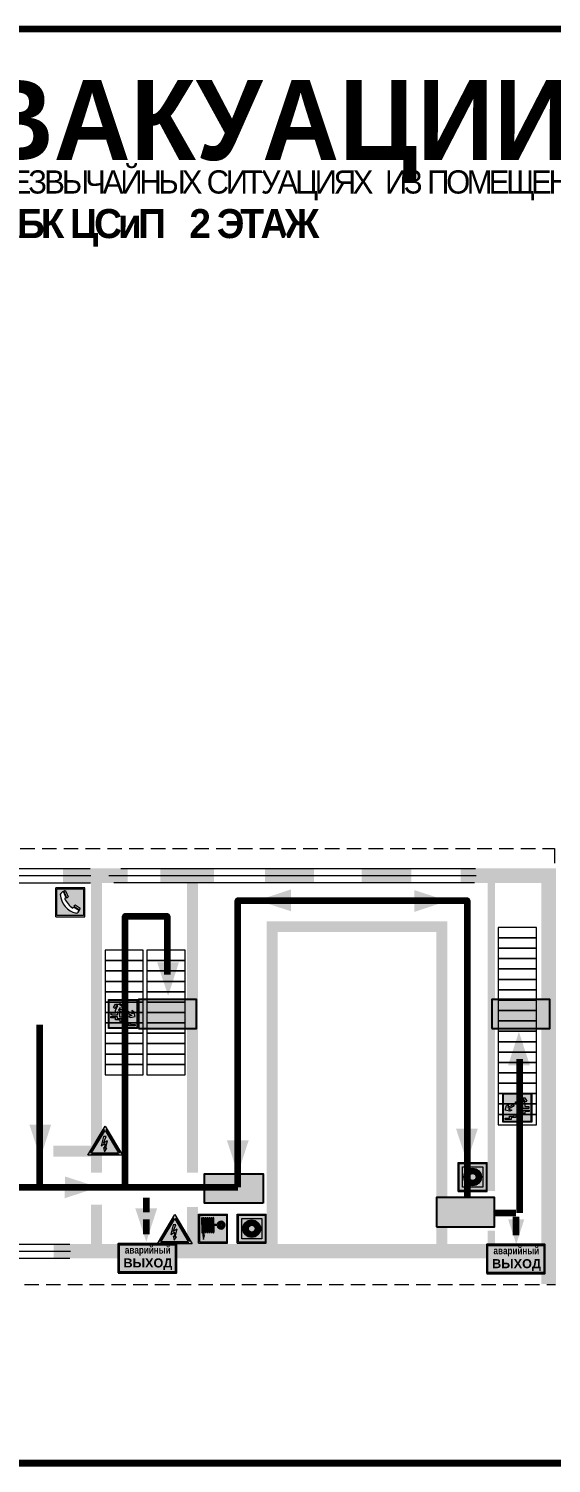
# Model space of a CAD drawing. Header units: millimetres. Extents: x 13114 to 67229, y 22859 to 38520.
# Drawn here: x 37991.9 to 38136, y 25479 to 25874 of the extents above; entities that cross this region are included whole.
import ezdxf

# ---------------------------------------------------------------- set-up
doc = ezdxf.new("R2010")
doc.units = ezdxf.units.MM
doc.linetypes.add('{ Wide Dash }', pattern=[12, 4, -2, 4, -2])
doc.layers.add('План_Штампы', color=7, linetype='Continuous')
doc.styles.add('обычный', font='arial.ttf')

# ---------------------------------------------------------------- blocks, each defined once
blk = doc.blocks.new('A$C41C009D9')
at = {"true_color": 0xffffff}
blk.add_hatch(color=7, dxfattribs=at).paths.add_polyline_path([(0, 8), (-16, 8), (-16, 0), (0, 0)])
h = blk.add_hatch(color=126)
h.dxf.hatch_style = 1
h.paths.add_polyline_path([(-15.8, 7.8), (-15.8, 0.2), (-0.2, 0.2), (-0.2, 7.8)])
at = {"color": 126}
for points in [[(-16, 0), (0, 0), (0, 8), (-16, 8)], [(-16, 0), (0, 0), (0, 8), (-16, 8)], [(-15.8, 7.8), (-0.2, 7.8), (-0.2, 0.2), (-15.8, 0.2)]]:
    blk.add_lwpolyline(points, close=True, dxfattribs=at)
at = {"color": 7, "true_color": 0xffffff, "insert": (-15.8, 7.3), "char_height": 2.5, "width": 15.5999, "attachment_point": 1, "style": 'обычный'}
blk.add_mtext('\\pi1.6133;{\\fArial|b1|i0|c204|p34;\\H0.8x;\\W0.8;аварийный\\H1.25x;\\W1;\\P\\pi1.2327;ВЫХОД}', dxfattribs=at)
blk = doc.blocks.new('A$C7B4425F7')
at = {"true_color": 0xffffff}
blk.add_hatch(color=7, dxfattribs=at).paths.add_polyline_path([(0, 0), (-16, 0), (-16, -8), (0, -8)])
h = blk.add_hatch(color=126)
h.paths.add_polyline_path([(-0.2, -0.2), (-15.8, -0.2), (-15.8, -7.8), (-0.2, -7.8)])
h.paths.add_polyline_path([(-11.76, -2.03), (-11.76, -3.66), (-11.17, -3.66, -0.568275), (-11.17, -6.18), (-12.58, -6.18), (-12.58, -2.03)], flags=16)
h.paths.add_polyline_path([(-13.33, -4.12, -0.495768), (-13.59, -6.18), (-15.03, -6.18), (-15.03, -2.03), (-13.59, -2.03, -0.487973)], flags=16)
h.paths.add_polyline_path([(-10.25, -2.03), (-9.48, -2.03), (-9.48, -6.18), (-10.25, -6.18)], flags=16)
h.paths.add_polyline_path([(-13.84, -3.69), (-14.24, -3.69), (-14.24, -3.03), (-13.9, -3.03, -0.692621)], flags=0)
h.paths.add_polyline_path([(-9.15, -2.03), (-8.4, -2.03), (-8.04, -3.07), (-7.68, -2.03), (-6.93, -2.03), (-7.64, -4.1), (-6.93, -6.18), (-7.68, -6.18), (-8.04, -5.14), (-8.4, -6.18), (-9.15, -6.18), (-8.44, -4.1)], flags=16)
h.paths.add_polyline_path([(-11.76, -4.46), (-11.42, -4.46, -0.692621), (-11.36, -5.12), (-11.76, -5.12)], flags=0)
h.paths.add_polyline_path([(-13.9, -5.2), (-14.24, -5.2), (-14.24, -4.55), (-13.84, -4.55, -0.708038)], flags=0)
edge = h.paths.add_edge_path(flags=16)
edge.add_ellipse((-5.51, -4.08), major_axis=(0, 2.05), ratio=0.586184, start_angle=0, end_angle=360)
edge = h.paths.add_edge_path(flags=0)
edge.add_ellipse((-5.51, -4.08), major_axis=(0, 1.14), ratio=0.454828, start_angle=0, end_angle=360)
h.paths.add_polyline_path([(-4.13, -4.96, 0.377264), (-3.48, -4.52, 0.0555), (-3.16, -2.03), (-1.66, -2.03), (-1.66, -4.96), (-0.96, -4.96), (-0.96, -7.01), (-1.75, -7.01), (-1.75, -6.18), (-3.3, -6.18), (-3.3, -7.02), (-4.13, -7.02)], flags=16)
h.paths.add_polyline_path([(-2.73, -2.91), (-2.28, -2.91), (-2.28, -4.96), (-3.05, -4.96, 0.079136)], flags=0)
at = {"color": 126}
blk.add_lwpolyline([(-16, -8), (0, -8), (0, 0), (-16, 0)], close=True, dxfattribs=at)
blk = doc.blocks.new('вниз')
at = {"lineweight": 0, "true_color": 0xffffff}
h = blk.add_hatch(color=7, dxfattribs=at)
h.dxf.hatch_style = 1
h.paths.add_polyline_path([(40994.51, -4472.22), (40986.51, -4472.22), (40986.51, -4480.22), (40994.51, -4480.22)])
h.paths.add_polyline_path([(40994.31, -4472.42), (40994.31, -4480.01), (40986.71, -4480.01), (40986.71, -4472.42)], flags=16)
h.paths.add_polyline_path([(40988.43, -4473.53), (40989.43, -4473.53), (40990.19, -4473.96), (40990.19, -4474.6), (40991, -4474.6), (40991, -4475.06), (40989.73, -4475.06), (40989.73, -4474.46), (40989.3, -4475.18), (40990.17, -4475.7), (40990.17, -4477.11), (40989.63, -4477.11), (40989.63, -4476.01), (40988.94, -4475.59), (40988.94, -4476.46), (40988.94, -4476.46), (40987.47, -4476.46), (40987.26, -4476.46), (40987.26, -4475.92), (40988.4, -4475.92), (40988.4, -4475.2), (40989.1, -4473.99), (40988.66, -4473.99), (40988.24, -4474.7), (40987.86, -4474.47), (40988.41, -4473.56)], flags=0)
h.paths.add_polyline_path([(40990.55, -4473.29, -1), (40989.69, -4473.29, -1)], flags=0)
h.paths.add_polyline_path([(40988.85, -4476.89), (40988.85, -4477.43), (40990.1, -4477.43), (40990.1, -4477.99), (40991.34, -4477.99), (40991.34, -4478.54), (40992.59, -4478.54), (40992.59, -4479.09), (40993.83, -4479.09), (40993.83, -4479.52), (40992.17, -4479.52), (40992.17, -4478.97), (40990.91, -4478.97), (40990.91, -4478.41), (40989.68, -4478.41), (40989.68, -4477.86), (40988.43, -4477.86), (40988.43, -4477.31), (40987.6, -4477.31), (40987.18, -4477.31), (40987.18, -4476.89)], flags=0)
h.paths.add_polyline_path([(40991.61, -4475.33), (40993.12, -4476.2), (40992.9, -4475.27), (40993.48, -4475.6), (40993.83, -4476.88), (40992.56, -4477.22), (40991.97, -4476.88), (40992.9, -4476.61), (40991.38, -4475.74), (40991.58, -4475.39)], flags=0)
h.paths.add_polyline_path([(40990.19, -4473.96), (40989.43, -4473.53), (40988.43, -4473.53), (40988.41, -4473.56), (40987.86, -4474.47), (40988.24, -4474.7), (40988.66, -4473.99), (40989.1, -4473.99), (40988.4, -4475.2), (40988.4, -4475.92), (40987.26, -4475.92), (40987.26, -4476.46), (40987.47, -4476.46), (40988.94, -4476.46), (40988.94, -4476.27), (40988.94, -4475.59), (40989.63, -4476.01), (40989.63, -4477.11), (40990.17, -4477.11), (40990.17, -4475.7), (40989.3, -4475.18), (40989.73, -4474.46), (40989.73, -4475.06), (40991, -4475.06), (40991, -4474.6), (40990.19, -4474.6)], flags=0)
h.paths.add_polyline_path([(40990.55, -4473.29, 1), (40989.69, -4473.29, 1)], flags=0)
h.paths.add_polyline_path([(40991.61, -4475.33), (40991.58, -4475.39), (40991.38, -4475.74), (40992.9, -4476.61), (40991.97, -4476.88), (40992.56, -4477.22), (40993.83, -4476.88), (40993.48, -4475.6), (40992.9, -4475.27), (40993.12, -4476.2)], flags=0)
h.paths.add_polyline_path([(40990.1, -4477.43), (40988.85, -4477.43), (40988.85, -4476.89), (40987.18, -4476.89), (40987.18, -4477.31), (40987.6, -4477.31), (40988.43, -4477.31), (40988.43, -4477.86), (40989.68, -4477.86), (40989.68, -4478.41), (40990.91, -4478.41), (40990.91, -4478.97), (40992.17, -4478.97), (40992.17, -4479.52), (40993.83, -4479.52), (40993.83, -4479.09), (40992.59, -4479.09), (40992.59, -4478.54), (40991.34, -4478.54), (40991.34, -4477.99), (40990.1, -4477.99)], flags=0)
at = {"lineweight": 0}
h = blk.add_hatch(color=126, dxfattribs=at)
h.dxf.hatch_style = 1
h.paths.add_polyline_path([(40994.31, -4472.42), (40986.71, -4472.42), (40986.71, -4480.01), (40994.31, -4480.01)])
h.paths.add_polyline_path([(40988.43, -4473.53), (40989.43, -4473.53), (40990.19, -4473.96), (40990.19, -4474.6), (40991, -4474.6), (40991, -4475.06), (40989.73, -4475.06), (40989.73, -4474.46), (40989.3, -4475.18), (40990.17, -4475.7), (40990.17, -4477.11), (40989.63, -4477.11), (40989.63, -4476.01), (40988.94, -4475.59), (40988.94, -4476.46), (40988.94, -4476.46), (40987.47, -4476.46), (40987.26, -4476.46), (40987.26, -4475.92), (40988.4, -4475.92), (40988.4, -4475.2), (40989.1, -4473.99), (40988.66, -4473.99), (40988.24, -4474.7), (40987.86, -4474.47), (40988.41, -4473.56)], flags=16)
h.paths.add_polyline_path([(40990.55, -4473.29, -1), (40989.69, -4473.29, -1)], flags=16)
h.paths.add_polyline_path([(40988.85, -4476.89), (40988.85, -4477.43), (40990.1, -4477.43), (40990.1, -4477.99), (40991.34, -4477.99), (40991.34, -4478.54), (40992.59, -4478.54), (40992.59, -4479.09), (40993.83, -4479.09), (40993.83, -4479.52), (40992.17, -4479.52), (40992.17, -4478.97), (40990.91, -4478.97), (40990.91, -4478.41), (40989.68, -4478.41), (40989.68, -4477.86), (40988.43, -4477.86), (40988.43, -4477.31), (40987.6, -4477.31), (40987.18, -4477.31), (40987.18, -4476.89)], flags=16)
h.paths.add_polyline_path([(40991.61, -4475.33), (40993.12, -4476.2), (40992.9, -4475.27), (40993.48, -4475.6), (40993.83, -4476.88), (40992.56, -4477.22), (40991.97, -4476.88), (40992.9, -4476.61), (40991.38, -4475.74), (40991.58, -4475.39)], flags=16)
at = {"lineweight": 0, "true_color": 0xffffff}
h = blk.add_hatch(color=7, dxfattribs=at)
h.dxf.hatch_style = 1
h.paths.add_polyline_path([(40989.73, -4474.46), (40989.73, -4475.06), (40991, -4475.06), (40991, -4474.6), (40990.19, -4474.6), (40990.19, -4473.96), (40989.43, -4473.53), (40988.43, -4473.53), (40988.41, -4473.56), (40987.86, -4474.47), (40988.24, -4474.7), (40988.66, -4473.99), (40989.1, -4473.99), (40988.4, -4475.2), (40988.4, -4475.92), (40987.26, -4475.92), (40987.26, -4476.46), (40987.47, -4476.46), (40988.94, -4476.46), (40988.94, -4475.59), (40989.63, -4476.01), (40989.63, -4477.11), (40990.17, -4477.11), (40990.17, -4475.7), (40989.3, -4475.18)])
h.paths.add_polyline_path([(40989.69, -4473.29, 1), (40990.55, -4473.29, 1)])
h.paths.add_polyline_path([(40991.61, -4475.33), (40991.58, -4475.39), (40991.38, -4475.74), (40992.9, -4476.61), (40991.97, -4476.88), (40992.56, -4477.22), (40993.83, -4476.88), (40993.48, -4475.6), (40992.9, -4475.27), (40993.12, -4476.2)])
h.paths.add_polyline_path([(40990.1, -4477.43), (40988.85, -4477.43), (40988.85, -4476.89), (40987.18, -4476.89), (40987.18, -4477.31), (40987.6, -4477.31), (40988.43, -4477.31), (40988.43, -4477.86), (40989.68, -4477.86), (40989.68, -4478.41), (40990.91, -4478.41), (40990.91, -4478.97), (40992.17, -4478.97), (40992.17, -4479.52), (40993.83, -4479.52), (40993.83, -4479.09), (40992.59, -4479.09), (40992.59, -4478.54), (40991.34, -4478.54), (40991.34, -4477.99), (40990.1, -4477.99)])
at = {"color": 126, "lineweight": 0}
for points in [[(40986.51, -4472.22), (40994.51, -4472.22), (40994.51, -4480.22), (40986.51, -4480.22)], [(40986.71, -4472.42), (40994.31, -4472.42), (40994.31, -4480.01), (40986.71, -4480.01)]]:
    blk.add_lwpolyline(points, close=True, dxfattribs=at)
for points in [[(40987.47, -4476.46), (40987.26, -4476.46), (40987.26, -4475.92), (40988.4, -4475.92), (40988.4, -4475.2), (40989.1, -4473.99), (40988.66, -4473.99), (40988.24, -4474.7), (40987.86, -4474.47), (40988.41, -4473.56), (40988.43, -4473.53), (40989.43, -4473.53), (40990.19, -4473.96), (40990.19, -4474.6), (40991, -4474.6), (40991, -4475.06), (40989.73, -4475.06), (40989.73, -4474.46), (40989.3, -4475.18), (40990.17, -4475.7), (40990.17, -4477.11), (40989.63, -4477.11), (40989.63, -4476.01), (40988.94, -4475.59), (40988.94, -4476.46)], [(40991.58, -4475.39), (40991.38, -4475.74), (40992.9, -4476.61), (40991.97, -4476.88), (40992.56, -4477.22), (40993.83, -4476.88), (40993.48, -4475.6), (40992.9, -4475.27), (40993.12, -4476.2), (40991.61, -4475.33), (40991.58, -4475.39)], [(40987.6, -4477.31), (40987.18, -4477.31), (40987.18, -4476.89), (40988.85, -4476.89), (40988.85, -4477.43), (40990.1, -4477.43), (40990.1, -4477.99), (40991.34, -4477.99), (40991.34, -4478.54), (40992.59, -4478.54), (40992.59, -4479.09), (40993.83, -4479.09), (40993.83, -4479.52), (40992.17, -4479.52), (40992.17, -4478.97), (40990.91, -4478.97), (40990.91, -4478.41), (40989.68, -4478.41), (40989.68, -4477.86), (40988.43, -4477.86), (40988.43, -4477.31), (40987.6, -4477.31)], [(40987.47, -4476.46), (40988.94, -4476.46), (40988.94, -4476.27)]]:
    blk.add_lwpolyline(points, dxfattribs=at)
blk.add_circle((40990.12, -4473.29), 0.432, dxfattribs=at)
blk = doc.blocks.new('вниз 3')
at = {"lineweight": 0, "true_color": 0xffffff}
h = blk.add_hatch(color=7, dxfattribs=at)
h.dxf.hatch_style = 1
h.paths.add_polyline_path([(40997.5, -4475.69), (40997.25, -4475.28), (40995.76, -4476.15), (40995.97, -4475.23), (40995.39, -4475.56), (40995.05, -4476.83), (40996.33, -4477.17), (40996.91, -4476.83), (40996, -4476.55)], flags=0)
h.paths.add_polyline_path([(40999.81, -4473.95), (41000.22, -4473.95), (41000.64, -4474.67), (41001.03, -4474.43), (41000.46, -4473.49), (41000.42, -4473.49), (40999.43, -4473.49), (40998.68, -4473.92), (40998.68, -4474.57), (40997.88, -4474.57), (40997.88, -4475), (40999.14, -4475), (40999.14, -4474.43), (40999.14, -4474.38), (40999.59, -4475.15), (40998.72, -4475.67), (40998.72, -4477.06), (40999.24, -4477.06), (40999.24, -4475.96), (40999.95, -4475.56), (40999.95, -4476.43), (41001.61, -4476.43), (41001.61, -4475.88), (41000.47, -4475.88), (41000.47, -4475.12)], flags=0)
h.paths.add_polyline_path([(40999.2, -4473.24, 1), (40998.35, -4473.24, 1)], flags=0)
h.paths.add_polyline_path([(41000.46, -4477.26), (41001.69, -4477.26), (41001.69, -4476.84), (41000.03, -4476.84), (41000.03, -4477.39), (40998.78, -4477.39), (40998.78, -4477.95), (40997.53, -4477.95), (40997.53, -4478.5), (40996.29, -4478.5), (40996.29, -4479.06), (40995.05, -4479.06), (40995.05, -4479.48), (40995.29, -4479.48), (40996.72, -4479.48), (40996.72, -4478.92), (40997.97, -4478.92), (40997.97, -4478.36), (40999.2, -4478.36), (40999.2, -4477.81), (41000.46, -4477.81)], flags=0)
h.paths.add_polyline_path([(41002.37, -4472.17), (40994.37, -4472.17), (40994.37, -4480.17), (41002.37, -4480.17)])
h.paths.add_polyline_path([(41002.16, -4479.96), (40994.57, -4479.96), (40994.57, -4472.37), (41002.16, -4472.37)], flags=16)
h.paths.add_polyline_path([(41001.61, -4475.88), (41001.61, -4476.43), (40999.95, -4476.43), (40999.95, -4475.56), (40999.24, -4475.96), (40999.24, -4477.06), (40998.72, -4477.06), (40998.72, -4475.67), (40999.59, -4475.15), (40999.14, -4474.38), (40999.14, -4474.43), (40999.14, -4475), (40997.88, -4475), (40997.88, -4474.57), (40998.68, -4474.57), (40998.68, -4473.92), (40999.43, -4473.49), (41000.42, -4473.49), (41000.46, -4473.49), (41001.03, -4474.43), (41000.64, -4474.67), (41000.22, -4473.95), (40999.81, -4473.95), (41000.47, -4475.12), (41000.47, -4475.88)], flags=0)
h.paths.add_polyline_path([(41001.69, -4476.84), (41001.69, -4477.26), (41000.46, -4477.26), (41000.46, -4477.81), (40999.2, -4477.81), (40999.2, -4478.36), (40997.97, -4478.36), (40997.97, -4478.92), (40996.72, -4478.92), (40996.72, -4479.48), (40995.05, -4479.48), (40995.05, -4479.06), (40996.29, -4479.06), (40996.29, -4478.5), (40997.53, -4478.5), (40997.53, -4477.95), (40998.78, -4477.95), (40998.78, -4477.39), (41000.03, -4477.39), (41000.03, -4476.84)], flags=0)
h.paths.add_polyline_path([(40998.35, -4473.24, -1), (40999.2, -4473.24, -1)], flags=0)
h.paths.add_polyline_path([(40997.5, -4475.69), (40996, -4476.55), (40996.91, -4476.83), (40996.33, -4477.17), (40995.05, -4476.83), (40995.39, -4475.56), (40995.97, -4475.23), (40995.76, -4476.15), (40997.25, -4475.28)], flags=0)
at = {"lineweight": 0}
h = blk.add_hatch(color=126, dxfattribs=at)
h.dxf.hatch_style = 1
h.paths.add_polyline_path([(41002.16, -4472.37), (40994.57, -4472.37), (40994.57, -4479.96), (41002.16, -4479.96)])
h.paths.add_polyline_path([(40995.97, -4475.23), (40995.76, -4476.15), (40997.25, -4475.28), (40997.5, -4475.69), (40996, -4476.55), (40996.91, -4476.83), (40996.33, -4477.17), (40995.05, -4476.83), (40995.39, -4475.56)], flags=16)
h.paths.add_polyline_path([(40997.88, -4474.57), (40998.68, -4474.57), (40998.68, -4473.92), (40999.43, -4473.49), (41000.42, -4473.49), (41000.46, -4473.49), (41001.03, -4474.43), (41000.64, -4474.67), (41000.22, -4473.95), (40999.81, -4473.95), (41000.47, -4475.12), (41000.47, -4475.88), (41001.61, -4475.88), (41001.61, -4476.43), (40999.95, -4476.43), (40999.95, -4475.56), (40999.24, -4475.96), (40999.24, -4477.06), (40998.72, -4477.06), (40998.72, -4475.67), (40999.59, -4475.15), (40999.14, -4474.38), (40999.14, -4474.43), (40999.14, -4475), (40997.88, -4475)], flags=16)
h.paths.add_polyline_path([(40998.35, -4473.24, -1), (40999.2, -4473.24, -1)], flags=16)
h.paths.add_polyline_path([(40997.53, -4477.95), (40998.78, -4477.95), (40998.78, -4477.39), (41000.03, -4477.39), (41000.03, -4476.84), (41001.69, -4476.84), (41001.69, -4477.26), (41000.46, -4477.26), (41000.46, -4477.81), (40999.2, -4477.81), (40999.2, -4478.36), (40997.97, -4478.36), (40997.97, -4478.92), (40996.72, -4478.92), (40996.72, -4479.48), (40995.05, -4479.48), (40995.05, -4479.06), (40996.29, -4479.06), (40996.29, -4478.5), (40997.53, -4478.5)], flags=16)
at = {"lineweight": 0, "true_color": 0xffffff}
h = blk.add_hatch(color=7, dxfattribs=at)
h.dxf.hatch_style = 1
h.paths.add_polyline_path([(40999.2, -4473.24, 1), (40998.35, -4473.24, 1)])
h.paths.add_polyline_path([(40999.81, -4473.95), (41000.22, -4473.95), (41000.64, -4474.67), (41001.03, -4474.43), (41000.46, -4473.49), (41000.42, -4473.49), (40999.43, -4473.49), (40998.68, -4473.92), (40998.68, -4474.57), (40997.88, -4474.57), (40997.88, -4475), (40999.14, -4475), (40999.14, -4474.43), (40999.14, -4474.38), (40999.59, -4475.15), (40998.72, -4475.67), (40998.72, -4477.06), (40999.24, -4477.06), (40999.24, -4475.96), (40999.95, -4475.56), (40999.95, -4476.43), (41001.61, -4476.43), (41001.61, -4475.88), (41000.47, -4475.88), (41000.47, -4475.12)])
h.paths.add_polyline_path([(40999.2, -4477.81), (41000.46, -4477.81), (41000.46, -4477.26), (41001.69, -4477.26), (41001.69, -4476.84), (41000.03, -4476.84), (41000.03, -4477.39), (40998.78, -4477.39), (40998.78, -4477.95), (40997.53, -4477.95), (40997.53, -4478.5), (40996.29, -4478.5), (40996.29, -4479.06), (40995.05, -4479.06), (40995.05, -4479.48), (40995.29, -4479.48), (40996.72, -4479.48), (40996.72, -4478.92), (40997.97, -4478.92), (40997.97, -4478.36), (40999.2, -4478.36)])
h.paths.add_polyline_path([(40997.5, -4475.69), (40997.25, -4475.28), (40995.76, -4476.15), (40995.97, -4475.23), (40995.39, -4475.56), (40995.05, -4476.83), (40996.33, -4477.17), (40996.91, -4476.83), (40996, -4476.55)])
at = {"color": 126, "lineweight": 0}
for points in [[(40994.37, -4472.17), (41002.37, -4472.17), (41002.37, -4480.17), (40994.37, -4480.17)], [(40994.57, -4472.37), (41002.16, -4472.37), (41002.16, -4479.96), (40994.57, -4479.96)]]:
    blk.add_lwpolyline(points, close=True, dxfattribs=at)
for points in [[(40995.05, -4476.83), (40995.39, -4475.56), (40995.97, -4475.23), (40995.76, -4476.15), (40997.25, -4475.28), (40997.5, -4475.69), (40996, -4476.55), (40996.91, -4476.83), (40996.33, -4477.17), (40995.05, -4476.83)], [(40999.14, -4474.43), (40999.14, -4475), (40997.88, -4475), (40997.88, -4474.57), (40998.68, -4474.57), (40998.68, -4473.92), (40999.43, -4473.49), (41000.42, -4473.49), (41000.46, -4473.49), (41001.03, -4474.43), (41000.64, -4474.67), (41000.22, -4473.95), (40999.81, -4473.95), (41000.47, -4475.12), (41000.47, -4475.88), (41001.61, -4475.88), (41001.61, -4476.43), (40999.95, -4476.43), (40999.95, -4475.56), (40999.24, -4475.96), (40999.24, -4477.06), (40998.72, -4477.06), (40998.72, -4475.67), (40999.59, -4475.15), (40999.14, -4474.38), (40999.14, -4474.43)], [(40995.29, -4479.48), (40995.05, -4479.48), (40995.05, -4479.06), (40996.29, -4479.06), (40996.29, -4478.5), (40997.53, -4478.5), (40997.53, -4477.95), (40998.78, -4477.95), (40998.78, -4477.39), (41000.03, -4477.39), (41000.03, -4476.84), (41001.69, -4476.84), (41001.69, -4477.26), (41000.46, -4477.26), (41000.46, -4477.81), (40999.2, -4477.81), (40999.2, -4478.36), (40997.97, -4478.36), (40997.97, -4478.92), (40996.72, -4478.92), (40996.72, -4479.48), (40995.05, -4479.48)]]:
    blk.add_lwpolyline(points, dxfattribs=at)
blk.add_circle((40998.77, -4473.24), 0.426, dxfattribs=at)
blk = doc.blocks.new('A$C32E8229D')
at = {"true_color": 0xffffff}
blk.add_hatch(color=7, dxfattribs=at).paths.add_polyline_path([(0, 0), (0, -8), (16, -8), (16, 0)])
h = blk.add_hatch(color=126)
h.paths.add_polyline_path([(0.2, -0.2), (15.8, -0.2), (15.8, -7.8), (0.2, -7.8)])
h.paths.add_polyline_path([(13.49, -2.05), (12.08, -2.05), (11.37, -2.63, 0.162397), (11.29, -2.84), (11.29, -3.63), (10.35, -3.63), (10.35, -4.05), (11.68, -4.05), (11.68, -3.48), (12.26, -4.28), (11.29, -5.1), (11.29, -6.78), (11.85, -6.78), (11.85, -5.44), (12.8, -4.64), (12.8, -5.94), (14.46, -5.94), (14.46, -5.39), (13.45, -5.39), (13.45, -3.97), (12.46, -2.59), (13.15, -2.59), (13.69, -3.34), (14.18, -3)], flags=16)
h.paths.add_polyline_path([(10.74, -1.82, 1), (11.8, -1.82, 1)], flags=16)
h.paths.add_polyline_path([(9.39, -3.59), (5.99, -3.59), (6.56, -3.03), (5.91, -3.03), (5.1, -3.83), (5.91, -4.64), (6.56, -4.64), (5.99, -4.09), (9.39, -4.09)], flags=16)
h.paths.add_polyline_path([(4.29, -1.08), (1.72, -1.08), (1.72, -6.6), (4.29, -6.6)], flags=16)
at = {"color": 126}
blk.add_lwpolyline([(16, -8), (0, -8), (0, 0), (16, 0)], close=True, dxfattribs=at)
blk = doc.blocks.new('A$C54414219')
at = {"true_color": 0xffffff}
h = blk.add_hatch(color=7, dxfattribs=at)
h.paths.add_polyline_path([(2.39, -9.45), (2.39, -18.3), (11.23, -18.3), (11.23, -9.45)], flags=0)
h.paths.add_polyline_path([(10.71, -13.87, -1), (2.92, -13.87, -1)], flags=0)
h.paths.add_polyline_path([(8.3, -13.87, -1), (5.33, -13.87, -1)], flags=0)
h.paths.add_polyline_path([(0.41, -7.47), (0.41, -20.27), (13.21, -20.27), (13.21, -7.47)])
h.paths.add_polyline_path([(0.92, -19.77), (12.71, -19.77), (12.71, -7.98), (0.92, -7.98)], flags=16)
h.paths.add_polyline_path([(11.23, -9.45), (11.23, -18.3), (2.39, -18.3), (2.39, -9.45)], flags=0)
at = {"lineweight": 5}
h = blk.add_hatch(color=242, dxfattribs=at)
h.paths.add_polyline_path([(12.71, -7.98), (0.92, -7.98), (0.92, -19.77), (12.71, -19.77)])
h.paths.add_polyline_path([(11.23, -18.3), (2.39, -18.3), (2.39, -9.45), (11.23, -9.45)], flags=16)
h.paths.add_polyline_path([(10.71, -13.87, -1), (2.92, -13.87, -1)], flags=0)
h.paths.add_polyline_path([(8.3, -13.87, -1), (5.33, -13.87, -1)], flags=0)
at = {"true_color": 0xffffff}
h = blk.add_hatch(color=7, dxfattribs=at)
h.paths.add_polyline_path([(2.39, -9.45), (2.39, -18.3), (11.23, -18.3), (11.23, -9.45)])
h.paths.add_polyline_path([(10.71, -13.87, -1), (2.92, -13.87, -1)], flags=16)
h.paths.add_polyline_path([(8.3, -13.87, -1), (5.33, -13.87, -1)], flags=0)
at = {"lineweight": 5}
h = blk.add_hatch(color=242, dxfattribs=at)
h.paths.add_polyline_path([(2.92, -13.87, 1), (10.71, -13.87, 1)])
h.paths.add_polyline_path([(8.3, -13.87, -1), (5.33, -13.87, -1)], flags=16)
at = {"color": 242, "lineweight": 5}
for p, q in [((0.41, -20.27), (0.41, -7.47)), ((0.41, -7.47), (13.21, -7.47)), ((0.41, -7.47), (13.21, -7.47)), ((13.21, -20.27), (13.21, -7.47)), ((0.41, -20.27), (13.21, -20.27))]:
    blk.add_line(p, q, dxfattribs=at)
for points in [[(0.92, -7.98), (12.71, -7.98), (12.71, -19.77), (0.92, -19.77)], [(2.39, -9.45), (11.23, -9.45), (11.23, -18.3), (2.39, -18.3)]]:
    blk.add_lwpolyline(points, close=True, dxfattribs=at)
for radius in [3.89, 1.49]:
    blk.add_circle((6.81, -13.87), radius, dxfattribs=at)
blk = doc.blocks.new('A$C37112FD5')
at = {"true_color": 0xf5f5ff}
h = blk.add_hatch(color=7, dxfattribs=at)
h.dxf.hatch_style = 1
h.paths.add_polyline_path([(12.8, -7.4), (0, -7.4), (0, -20.2), (12.8, -20.2)])
h.paths.add_polyline_path([(12.29, -7.91), (12.29, -19.69), (0.51, -19.69), (0.51, -7.91)], flags=16)
h.paths.add_polyline_path([(4.98, -9.04, -0.42597), (5.17, -9.22), (5.17, -12.25), (5.17, -15.29, -0.432244), (4.98, -15.47), (4.83, -15.47, -0.42597), (4.64, -15.29), (4.64, -12.25), (4.64, -9.22, -0.432244), (4.83, -9.04)], flags=0)
h.paths.add_polyline_path([(4.28, -9.22), (4.28, -12.25), (4.28, -15.29, -0.432244), (4.09, -15.47), (3.94, -15.47, -0.42597), (3.75, -15.29), (3.75, -12.25), (3.75, -9.22, -0.432244), (3.94, -9.04), (4.09, -9.04, -0.42597)], flags=0)
h.paths.add_polyline_path([(5.72, -9.04), (5.87, -9.04, -0.42597), (6.06, -9.22), (6.06, -12.25), (6.06, -15.29, -0.432244), (5.87, -15.47), (5.72, -15.47, -0.42597), (5.53, -15.29), (5.53, -12.25), (5.53, -9.22, -0.432244)], flags=0)
h.paths.add_polyline_path([(6.42, -8.9), (6.5, -8.9, -0.42597), (6.69, -9.08), (6.69, -12.03), (8.21, -12.03, -15.824349), (8.21, -12.47), (6.69, -12.47), (6.69, -15.42, -0.432244), (6.5, -15.6), (6.42, -15.6)], flags=0)
h.paths.add_polyline_path([(3.39, -9.22), (3.39, -12.25), (3.39, -15.29, -0.432244), (3.2, -15.47), (3.05, -15.47, -0.42597), (2.85, -15.29), (2.85, -12.25), (2.85, -9.22, -0.432244), (3.05, -9.04), (3.2, -9.04, -0.42597)], flags=0)
h.paths.add_polyline_path([(2.5, -9.22), (2.5, -16.71), (1.96, -16.71), (1.96, -9.22, -0.432244), (2.15, -9.04), (2.31, -9.04, -0.42597)], flags=0)
h.paths.add_polyline_path([(1.61, -8.9), (1.61, -15.6), (1.57, -15.6, -0.42597), (1.37, -15.42), (1.37, -12.03), (1.37, -9.09, -0.432244), (1.57, -8.9)], flags=0)
h.paths.add_polyline_path([(9.76, -10.81), (9.76, -12.03), (8.49, -12.03, -0.336371)], flags=0)
h.paths.add_polyline_path([(8.49, -12.47), (9.76, -12.47), (9.76, -13.7, -0.336371)], flags=0)
h.paths.add_polyline_path([(10.11, -10.81, -0.336371), (11.38, -12.03), (10.11, -12.03)], flags=0)
h.paths.add_polyline_path([(10.11, -12.47), (11.38, -12.47, -0.336371), (10.11, -13.7)], flags=0)
h.paths.add_polyline_path([(2.5, -16.84), (2.5, -17.05), (1.97, -17.05), (1.97, -16.84)], flags=0)
h.paths.add_polyline_path([(2.5, -17.24, -0.033778), (2.24, -18.6, -0.033778), (1.97, -17.24)], flags=0)
h = blk.add_hatch(color=242)
h.dxf.hatch_style = 1
h.paths.add_polyline_path([(12.29, -7.91), (0.51, -7.91), (0.51, -19.69), (12.29, -19.69)])
h.paths.add_polyline_path([(6.42, -15.6), (6.42, -8.9), (6.5, -8.9, -0.42597), (6.69, -9.08), (6.69, -12.03), (8.21, -12.03, -15.824349), (8.21, -12.47), (6.69, -12.47), (6.69, -15.42, -0.432244), (6.5, -15.6)], flags=16)
h.paths.add_polyline_path([(5.87, -15.47), (5.72, -15.47, -0.42597), (5.53, -15.29), (5.53, -12.25), (5.53, -9.22, -0.432244), (5.72, -9.04), (5.87, -9.04, -0.42597), (6.06, -9.22), (6.06, -12.25), (6.06, -15.29, -0.432244)], flags=16)
h.paths.add_polyline_path([(4.98, -15.47), (4.83, -15.47, -0.42597), (4.64, -15.29), (4.64, -12.25), (4.64, -9.22, -0.432244), (4.83, -9.04), (4.98, -9.04, -0.42597), (5.17, -9.22), (5.17, -12.25), (5.17, -15.29, -0.432244)], flags=16)
h.paths.add_polyline_path([(4.09, -15.47), (3.94, -15.47, -0.42597), (3.75, -15.29), (3.75, -12.25), (3.75, -9.22, -0.432244), (3.94, -9.04), (4.09, -9.04, -0.42597), (4.28, -9.22), (4.28, -12.25), (4.28, -15.29, -0.432244)], flags=16)
h.paths.add_polyline_path([(3.2, -15.47), (3.05, -15.47, -0.42597), (2.85, -15.29), (2.85, -12.25), (2.85, -9.22, -0.432244), (3.05, -9.04), (3.2, -9.04, -0.42597), (3.39, -9.22), (3.39, -12.25), (3.39, -15.29, -0.432244)], flags=16)
h.paths.add_polyline_path([(2.5, -17.05), (1.97, -17.05), (1.97, -16.84), (2.5, -16.84)], flags=16)
h.paths.add_polyline_path([(2.5, -17.24, -0.033778), (2.24, -18.6, -0.033778), (1.97, -17.24)], flags=16)
h.paths.add_polyline_path([(2.5, -16.71), (1.96, -16.71), (1.96, -9.22, -0.432244), (2.15, -9.04), (2.31, -9.04, -0.42597), (2.5, -9.22)], flags=16)
h.paths.add_polyline_path([(1.61, -15.6), (1.57, -15.6, -0.42597), (1.37, -15.42), (1.37, -12.03), (1.37, -9.09, -0.432244), (1.57, -8.9), (1.61, -8.9)], flags=16)
h.paths.add_polyline_path([(8.49, -12.47), (9.76, -12.47), (9.76, -13.7, -0.336371)], flags=0)
h.paths.add_polyline_path([(10.11, -13.7), (10.11, -12.47), (11.38, -12.47, -0.336371)], flags=0)
h.paths.add_polyline_path([(8.49, -12.03, -0.336371), (9.76, -10.81), (9.76, -12.03)], flags=0)
h.paths.add_polyline_path([(10.11, -12.03), (10.11, -10.81, -0.336371), (11.38, -12.03)], flags=0)
h = blk.add_hatch(color=7, dxfattribs=at)
h.dxf.hatch_style = 1
h.paths.add_polyline_path([(1.61, -8.9), (1.57, -8.9, 0.432244), (1.37, -9.09), (1.37, -12.03), (1.37, -15.42, 0.42597), (1.57, -15.6), (1.61, -15.6)])
h.paths.add_polyline_path([(2.5, -9.22, 0.42597), (2.31, -9.04), (2.15, -9.04, 0.432244), (1.96, -9.22), (1.96, -16.71), (2.5, -16.71)])
h.paths.add_polyline_path([(2.5, -16.84), (1.97, -16.84), (1.97, -17.05), (2.5, -17.05)])
h.paths.add_polyline_path([(2.5, -17.24), (1.97, -17.24, 0.033778), (2.24, -18.6, 0.033778)])
h.paths.add_polyline_path([(3.39, -12.25), (3.39, -9.22, 0.42597), (3.2, -9.04), (3.05, -9.04, 0.432244), (2.85, -9.22), (2.85, -12.25), (2.85, -15.29, 0.42597), (3.05, -15.47), (3.2, -15.47, 0.432244), (3.39, -15.29)])
h.paths.add_polyline_path([(4.28, -12.25), (4.28, -9.22, 0.42597), (4.09, -9.04), (3.94, -9.04, 0.432244), (3.75, -9.22), (3.75, -12.25), (3.75, -15.29, 0.42597), (3.94, -15.47), (4.09, -15.47, 0.432244), (4.28, -15.29)])
h.paths.add_polyline_path([(5.17, -12.25), (5.17, -9.22, 0.42597), (4.98, -9.04), (4.83, -9.04, 0.432244), (4.64, -9.22), (4.64, -12.25), (4.64, -15.29, 0.42597), (4.83, -15.47), (4.98, -15.47, 0.432244), (5.17, -15.29)])
h.paths.add_polyline_path([(6.06, -12.25), (6.06, -9.22, 0.42597), (5.87, -9.04), (5.72, -9.04, 0.432244), (5.53, -9.22), (5.53, -12.25), (5.53, -15.29, 0.42597), (5.72, -15.47), (5.87, -15.47, 0.432244), (6.06, -15.29)])
h.paths.add_polyline_path([(6.69, -12.47), (8.21, -12.47, 15.824349), (8.21, -12.03), (6.69, -12.03), (6.69, -9.08, 0.42597), (6.5, -8.9), (6.42, -8.9), (6.42, -15.6), (6.5, -15.6, 0.432244), (6.69, -15.42)])
h.paths.add_polyline_path([(8.49, -12.47), (9.76, -12.47), (9.76, -13.7, -0.336371)], flags=16)
h.paths.add_polyline_path([(8.49, -12.03, -0.336371), (9.76, -10.81), (9.76, -12.03)], flags=16)
h.paths.add_polyline_path([(10.11, -12.47), (11.38, -12.47, -0.336371), (10.11, -13.7)], flags=16)
h.paths.add_polyline_path([(10.11, -12.03), (10.11, -10.81, -0.336371), (11.38, -12.03)], flags=16)
h = blk.add_hatch(color=242)
h.dxf.hatch_style = 1
h.paths.add_polyline_path([(9.76, -10.81, 0.336371), (8.49, -12.03), (9.76, -12.03)])
h.paths.add_polyline_path([(10.11, -10.81), (10.11, -12.03), (11.38, -12.03, 0.336371)])
h.paths.add_polyline_path([(11.38, -12.47), (10.11, -12.47), (10.11, -13.7, 0.336371)])
h.paths.add_polyline_path([(9.76, -12.47), (8.49, -12.47, 0.336371), (9.76, -13.7)])
at = {"color": 242, "lineweight": 5}
for p, q in [((0, -20.2), (0, -7.4)), ((0, -7.4), (12.8, -7.4)), ((1.37, -12.03), (1.37, -9.08)), ((1.37, -12.03), (1.37, -15.42)), ((1.57, -8.9), (1.61, -8.9)), ((1.61, -8.9), (1.61, -15.6)), ((1.96, -16.71), (1.96, -9.22)), ((2.15, -9.04), (2.31, -9.04)), ((2.5, -16.71), (2.5, -9.22)), ((2.85, -12.25), (2.85, -9.22)), ((2.85, -12.25), (2.85, -15.29)), ((3.05, -9.04), (3.2, -9.04)), ((3.39, -12.25), (3.39, -9.22)), ((3.39, -12.25), (3.39, -15.29)), ((3.75, -12.25), (3.75, -9.22)), ((3.75, -12.25), (3.75, -15.29)), ((3.94, -9.04), (4.09, -9.04)), ((4.28, -12.25), (4.28, -9.22)), ((4.28, -12.25), (4.28, -15.29)), ((4.64, -12.25), (4.64, -9.22)), ((4.64, -12.25), (4.64, -15.29)), ((4.83, -9.04), (4.98, -9.04)), ((5.17, -12.25), (5.17, -9.22)), ((5.17, -12.25), (5.17, -15.29)), ((5.53, -12.25), (5.53, -9.22)), ((5.53, -12.25), (5.53, -15.29)), ((5.72, -9.04), (5.87, -9.04)), ((6.06, -12.25), (6.06, -9.22)), ((6.06, -12.25), (6.06, -15.29)), ((6.42, -8.9), (6.42, -15.6)), ((6.5, -8.9), (6.42, -8.9)), ((6.69, -12.03), (6.69, -9.08)), ((8.21, -12.03), (6.69, -12.03)), ((8.21, -12.47), (6.69, -12.47)), ((6.69, -12.47), (6.69, -15.42)), ((9.76, -12.03), (8.49, -12.03)), ((9.76, -12.47), (8.49, -12.47)), ((9.76, -10.81), (9.76, -12.03)), ((9.76, -12.47), (9.76, -13.7)), ((10.11, -10.81), (10.11, -12.03)), ((11.38, -12.03), (10.11, -12.03)), ((11.38, -12.47), (10.11, -12.47)), ((10.11, -12.47), (10.11, -13.7)), ((12.8, -20.2), (12.8, -7.4)), ((1.57, -15.6), (1.61, -15.6)), ((1.96, -16.71), (2.5, -16.71)), ((1.97, -16.84), (2.5, -16.84)), ((1.97, -17.05), (1.97, -16.84)), ((2.5, -17.05), (1.97, -17.05)), ((1.97, -17.24), (2.5, -17.24)), ((2.5, -16.84), (2.5, -17.05)), ((3.05, -15.47), (3.2, -15.47)), ((3.94, -15.47), (4.09, -15.47)), ((4.83, -15.47), (4.98, -15.47)), ((5.72, -15.47), (5.87, -15.47)), ((6.42, -15.6), (6.5, -15.6)), ((0, -20.2), (12.8, -20.2))]:
    blk.add_line(p, q, dxfattribs=at)
blk.add_lwpolyline([(0.51, -7.91), (12.29, -7.91), (12.29, -19.69), (0.51, -19.69)], close=True, dxfattribs=at)
for centre, radius, start, end in [((1.56, -9.09), 0.182, 87.10267, 180.60715), ((2.15, -9.22), 0.182, 87.10267, 180.60715), ((2.32, -9.22), 0.182, 359.39285, 92.89733), ((3.04, -9.22), 0.182, 87.10267, 180.60715), ((3.21, -9.22), 0.182, 359.39285, 92.89733), ((3.93, -9.22), 0.182, 87.10267, 180.60715), ((4.1, -9.22), 0.182, 359.39285, 92.89733), ((4.82, -9.22), 0.182, 87.10267, 180.60715), ((4.99, -9.22), 0.182, 359.39285, 92.89733), ((5.71, -9.22), 0.182, 87.10267, 180.60715), ((5.88, -9.22), 0.182, 359.39285, 92.89733), ((6.51, -9.09), 0.182, 359.39285, 92.89733), ((9.93, -12.25), 1.74, 187.23185, 172.76815), ((9.93, -12.25), 1.46, 96.99266, 171.35851), ((9.93, -12.25), 1.46, 188.64149, 263.00734), ((9.93, -12.25), 1.46, 8.64149, 83.00734), ((9.93, -12.25), 1.46, 276.99266, 351.35851), ((1.56, -15.42), 0.182, 179.39285, 272.89733), ((12.17, -15.98), 10.27, 187.04098, 194.7793), ((-7.7, -15.98), 10.27, 345.2207, 352.95902), ((3.04, -15.29), 0.182, 179.39285, 272.89733), ((3.21, -15.29), 0.182, 267.10267, 0.60715), ((3.93, -15.29), 0.182, 179.39285, 272.89733), ((4.1, -15.29), 0.182, 267.10267, 0.60715), ((4.82, -15.29), 0.182, 179.39285, 272.89733), ((4.99, -15.29), 0.182, 267.10267, 0.60715), ((5.71, -15.29), 0.182, 179.39285, 272.89733), ((5.88, -15.29), 0.182, 267.10267, 0.60715), ((6.51, -15.42), 0.182, 267.10267, 0.60715)]:
    blk.add_arc(centre, radius, start, end, dxfattribs=at)
blk = doc.blocks.new('A$C456E1F9C')
at = {"lineweight": 5}
h = blk.add_hatch(color=242, dxfattribs=at)
h.paths.add_polyline_path([(0.51, -1.47), (0.51, -13.26), (12.29, -13.26), (12.29, -1.47)])
h.paths.add_polyline_path([(5.42, -4.95, -0.254479), (4.78, -5.4), (3.52, -2.53, -0.209735), (4.23, -2.4)], flags=16)
h.paths.add_polyline_path([(8.53, -8.6), (10.87, -10.17), (10.54, -10.76), (8.03, -9.13, -0.192251)], flags=16)
h.paths.add_polyline_path([(4.61, -5.49, 0.005518), (3.87, -5.72, 0.128647), (7.49, -10.01, 0.00809), (7.83, -9.33), (10.47, -10.97, -0.16736), (8.99, -12.25, -0.327862), (1.95, -3.95, -0.166952), (3.36, -2.62)], flags=16)
at = {"color": 242, "lineweight": 5}
for p, q in [((0, -13.77), (0, -0.97)), ((12.8, -0.97), (0, -0.97)), ((4.61, -5.49), (3.36, -2.62)), ((3.52, -2.53), (4.78, -5.4)), ((4.23, -2.4), (5.42, -4.95)), ((12.8, -13.77), (12.8, -0.97)), ((7.83, -9.33), (10.47, -10.97)), ((8.03, -9.13), (10.54, -10.76)), ((10.81, -10.12), (8.53, -8.6)), ((10.54, -10.76), (10.8, -10.3)), ((10.8, -10.3), (10.81, -10.12)), ((0, -13.77), (12.8, -13.77))]:
    blk.add_line(p, q, dxfattribs=at)
blk.add_lwpolyline([(0.51, -1.47), (12.29, -1.47), (12.29, -13.26), (0.51, -13.26)], close=True, dxfattribs=at)
for centre, radius, start, end in [((4.59, -5.34), 2.99, 114.28453, 152.19739), ((11.12, -3.31), 9.19, 183.99153, 256.60086), ((4.02, -3.27), 0.891, 76.32839, 123.70924), ((14.98, -39.1), 35.17, 107.14873, 108.41345), ((13.86, -0.94), 11.08, 205.55365, 234.87622), ((4.68, -4.59), 0.824, 276.9621, 334.07228), ((-13.31, 0.8), 23.44, 332.54871, 334.40268), ((8.94, -9.5), 0.989, 114.40924, 157.93883), ((7.87, -9.46), 3, 291.92908, 329.9329)]:
    blk.add_arc(centre, radius, start, end, dxfattribs=at)
blk = doc.blocks.new('A$C3E6D3DDE')
at = {"lineweight": 5}
h = blk.add_hatch(color=40, dxfattribs=at)
h.paths.add_polyline_path([(24.1, 1.45), (16.46, -11.35), (31.74, -11.35)])
h.paths.add_polyline_path([(24.09, -0.46), (30.03, -10.41), (18.14, -10.41)], flags=16)
h.paths.add_polyline_path([(24.54, -3.08), (23.41, -6.02), (25.13, -5.01), (24.33, -8.5), (24.82, -8.27), (23.79, -9.86), (23.4, -8.04), (23.8, -8.43), (24.04, -6.29), (22.39, -7.25), (23.44, -3.08)], flags=0)
h = blk.add_hatch(color=256, dxfattribs=at)
h.paths.add_polyline_path([(24.37, 0.03, 0.567511), (23.82, 0.03), (17.59, -10.4, 0.582454), (17.86, -10.88), (30.32, -10.88, 0.582149), (30.6, -10.4)])
h.paths.add_polyline_path([(24.09, -0.46), (18.14, -10.41), (30.03, -10.41)], flags=16)
h.paths.add_polyline_path([(24.54, -3.08), (23.41, -6.02), (25.13, -5.01), (24.33, -8.5), (24.82, -8.27), (23.79, -9.86), (23.4, -8.04), (23.8, -8.43), (24.04, -6.29), (22.39, -7.25), (23.44, -3.08)], flags=0)
h = blk.add_hatch(color=40, dxfattribs=at)
h.paths.add_polyline_path([(24.09, -0.46), (18.14, -10.41), (30.03, -10.41)])
h.paths.add_polyline_path([(24.82, -8.27), (23.79, -9.86), (23.4, -8.04), (23.8, -8.43), (24.04, -6.29), (22.39, -7.25), (23.44, -3.08), (24.54, -3.08), (23.41, -6.02), (25.13, -5.01), (24.33, -8.5)], flags=16)
at = {"color": 40, "lineweight": 5}
for p, q in [((16.46, -11.35), (24.1, 1.45)), ((24.1, 1.45), (31.74, -11.35))]:
    blk.add_line(p, q, dxfattribs=at)
at = {"lineweight": 5}
for p, q in [((17.59, -10.4), (23.82, 0.03)), ((24.37, 0.03), (30.6, -10.4)), ((18.14, -10.41), (24.09, -0.46)), ((23.44, -3.08), (22.39, -7.25)), ((22.39, -7.25), (24.04, -6.29)), ((23.41, -6.02), (24.54, -3.08)), ((25.13, -5.01), (23.41, -6.02)), ((24.54, -3.08), (23.44, -3.08)), ((24.04, -6.29), (23.8, -8.43)), ((24.09, -0.46), (30.03, -10.41)), ((24.33, -8.5), (25.13, -5.01)), ((17.86, -10.88), (30.32, -10.88)), ((18.14, -10.41), (30.03, -10.41)), ((23.8, -8.43), (23.4, -8.04)), ((23.4, -8.04), (23.79, -9.86)), ((23.79, -9.86), (24.82, -8.27)), ((24.82, -8.27), (24.33, -8.5))]:
    blk.add_line(p, q, dxfattribs=at)
at = {"color": 50, "lineweight": 5}
blk.add_line((31.74, -11.35), (16.46, -11.35), dxfattribs=at)

msp = doc.modelspace()

# ---------------------------------------------------------------- linework, layer by layer
at = {"color": 6, "lineweight": 100}
for points in [[(37715.63, 25874), (38315.63, 25874), (38315.63, 25479), (37715.63, 25479)], [(37715.63, 25874), (38315.63, 25874), (38315.63, 25479), (37715.63, 25479)], [(37715.63, 25479), (38315.63, 25479), (38315.63, 25084), (37715.63, 25084)]]:
    msp.add_lwpolyline(points, close=True, dxfattribs=at)
at = {"linetype": '{ Wide Dash }', "lineweight": 0}
for points in [[(37851.57, 25648.28), (38136.86, 25648.28), (38136.86, 25642.43)], [(37852.69, 25528.25), (38137.09, 25528.25)]]:
    msp.add_lwpolyline(points, dxfattribs=at)
at = {"lineweight": 0}
for points in [[(37858.62, 25642.79), (38008.88, 25642.79)], [(37858.8, 25640.8), (38009.06, 25640.8)], [(38014.01, 25640.8), (38115.26, 25640.8)], [(38017.3, 25642.74), (38115.09, 25642.74)], [(37858.7, 25638.84), (38008.96, 25638.84)], [(38015.33, 25638.91), (38114.83, 25638.91)], [(37860.59, 25539.35), (38003.25, 25539.35)], [(37860.74, 25537.4), (38003.4, 25537.4)], [(37860.6, 25535.46), (38003.26, 25535.46)]]:
    msp.add_lwpolyline(points, dxfattribs=at)
at = {"lineweight": 100}
for points, const_width in [([(37998.67, 25564.95), (38010.59, 25564.95), (38010.59, 25559), (38010.59, 25640.8)], 3), ([(38019.21, 25640.8), (38001.33, 25640.8)], 4), ([(38042.95, 25640.8), (38028.16, 25640.8)], 4), ([(38037.07, 25640.8), (38037.07, 25559)], 3), ([(38070.51, 25640.8), (38057.01, 25640.8)], 4), ([(38097.36, 25640.8), (38083.72, 25640.8)], 4), ([(38119.84, 25640.8), (38111, 25640.8)], 4), ([(38119.84, 25640.8), (38119.84, 25640.8), (38135.22, 25640.8), (38135.22, 25528.39)], 4), ([(38058.98, 25538.86), (38058.98, 25626.75), (38105.79, 25626.75), (38105.79, 25541.96)], 3), ([(38010.59, 25537.4), (38010.59, 25550.18)], 3), ([(38037.07, 25537.4), (38037.07, 25549.56)], 3), ([(38105.79, 25537.4), (38105.79, 25542.95)], 3), ([(37998.77, 25537.4), (38021.08, 25537.4)], 4), ([(38027.99, 25537.4), (38119.84, 25537.4), (38119.84, 25537.4)], 4)]:
    msp.add_lwpolyline(points, dxfattribs=dict(at, const_width=const_width))
at = {"lineweight": 0, "const_width": 2}
for points in [[(38119.44, 25553.94), (38119.44, 25640.77)], [(38119.44, 25535.41), (38119.44, 25543.02)]]:
    msp.add_lwpolyline(points, dxfattribs=at)
at = {"color": 126, "lineweight": 100, "true_color": 0x008754}
for points in [[(38049.5, 25599.7), (38049.5, 25633.93), (38112.74, 25633.93), (38112.74, 25552.14)], [(37879.74, 25555.01), (38018.52, 25555.01), (38018.52, 25629.67), (38023.6, 25629.67), (38023.6, 25629.67)], [(38023.6, 25629.67), (38030.04, 25629.67), (38030.04, 25613.58)], [(37994.97, 25555.01), (37994.97, 25599.7)], [(38049.5, 25555.01), (38049.5, 25599.7)], [(38127.26, 25547.95), (38127.26, 25590.29)], [(38018.52, 25555.01), (38049.5, 25555.01)], [(38120.27, 25547.95), (38126.21, 25547.95)], [(38126.21, 25546.88), (38126.21, 25541.8)]]:
    msp.add_lwpolyline(points, dxfattribs=at)
at = {"lineweight": 0}
for points in [[(38121.34, 25623.67), (38131.84, 25623.67), (38131.84, 25626.53), (38121.34, 25626.53)], [(38121.34, 25620.81), (38131.84, 25620.81), (38131.84, 25623.67), (38121.34, 25623.67)], [(38012.94, 25617.41), (38023.44, 25617.41), (38023.44, 25620.27), (38012.94, 25620.27)], [(38024.5, 25617.41), (38035, 25617.41), (38035, 25620.27), (38024.5, 25620.27)], [(38121.34, 25617.95), (38131.84, 25617.95), (38131.84, 25620.81), (38121.34, 25620.81)], [(38012.94, 25614.55), (38023.44, 25614.55), (38023.44, 25617.41), (38012.94, 25617.41)], [(38024.5, 25614.55), (38035, 25614.55), (38035, 25617.41), (38024.5, 25617.41)], [(38121.34, 25615.1), (38131.84, 25615.1), (38131.84, 25617.95), (38121.34, 25617.95)], [(38012.94, 25611.69), (38023.44, 25611.69), (38023.44, 25614.55), (38012.94, 25614.55)], [(38024.5, 25611.69), (38035, 25611.69), (38035, 25614.55), (38024.5, 25614.55)], [(38121.34, 25612.24), (38131.84, 25612.24), (38131.84, 25615.1), (38121.34, 25615.1)], [(38121.34, 25609.38), (38131.84, 25609.38), (38131.84, 25612.24), (38121.34, 25612.24)], [(38012.94, 25608.83), (38023.44, 25608.83), (38023.44, 25611.69), (38012.94, 25611.69)], [(38012.94, 25605.98), (38023.44, 25605.98), (38023.44, 25608.83), (38012.94, 25608.83)], [(38024.5, 25608.83), (38035, 25608.83), (38035, 25611.69), (38024.5, 25611.69)], [(38024.5, 25605.98), (38035, 25605.98), (38035, 25608.83), (38024.5, 25608.83)], [(38121.34, 25606.52), (38131.84, 25606.52), (38131.84, 25609.38), (38121.34, 25609.38)], [(38012.94, 25603.12), (38023.44, 25603.12), (38023.44, 25605.98), (38012.94, 25605.98)], [(38024.5, 25603.12), (38035, 25603.12), (38035, 25605.98), (38024.5, 25605.98)], [(38121.34, 25603.66), (38131.84, 25603.66), (38131.84, 25606.52), (38121.34, 25606.52)], [(38012.94, 25600.26), (38023.44, 25600.26), (38023.44, 25603.12), (38012.94, 25603.12)], [(38012.94, 25597.4), (38023.44, 25597.4), (38023.44, 25600.26), (38012.94, 25600.26)], [(38024.5, 25600.26), (38035, 25600.26), (38035, 25603.12), (38024.5, 25603.12)], [(38024.5, 25597.4), (38035, 25597.4), (38035, 25600.26), (38024.5, 25600.26)], [(38121.34, 25600.8), (38131.84, 25600.8), (38131.84, 25603.66), (38121.34, 25603.66)], [(38121.34, 25597.94), (38131.84, 25597.94), (38131.84, 25600.8), (38121.34, 25600.8)], [(38012.94, 25594.54), (38023.44, 25594.54), (38023.44, 25597.4), (38012.94, 25597.4)], [(38024.5, 25594.54), (38035, 25594.54), (38035, 25597.4), (38024.5, 25597.4)], [(38121.34, 25595.09), (38131.84, 25595.09), (38131.84, 25597.94), (38121.34, 25597.94)], [(38012.94, 25591.68), (38023.44, 25591.68), (38023.44, 25594.54), (38012.94, 25594.54)], [(38024.5, 25591.68), (38035, 25591.68), (38035, 25594.54), (38024.5, 25594.54)], [(38121.34, 25592.23), (38131.84, 25592.23), (38131.84, 25595.09), (38121.34, 25595.09)], [(38121.34, 25589.37), (38131.84, 25589.37), (38131.84, 25592.23), (38121.34, 25592.23)], [(38012.94, 25588.82), (38023.44, 25588.82), (38023.44, 25591.68), (38012.94, 25591.68)], [(38012.94, 25585.97), (38023.44, 25585.97), (38023.44, 25588.82), (38012.94, 25588.82)], [(38024.5, 25588.82), (38035, 25588.82), (38035, 25591.68), (38024.5, 25591.68)], [(38024.5, 25585.97), (38035, 25585.97), (38035, 25588.82), (38024.5, 25588.82)], [(38121.34, 25586.51), (38131.84, 25586.51), (38131.84, 25589.37), (38121.34, 25589.37)], [(38121.34, 25583.65), (38131.84, 25583.65), (38131.84, 25586.51), (38121.34, 25586.51)], [(38121.34, 25580.79), (38131.84, 25580.79), (38131.84, 25583.65), (38121.34, 25583.65)], [(38121.34, 25577.93), (38131.84, 25577.93), (38131.84, 25580.79), (38121.34, 25580.79)], [(38121.34, 25575.08), (38131.84, 25575.08), (38131.84, 25577.93), (38121.34, 25577.93)], [(38121.34, 25572.22), (38131.84, 25572.22), (38131.84, 25575.08), (38121.34, 25575.08)]]:
    msp.add_lwpolyline(points, close=True, dxfattribs=at)
at = {"color": 126, "linetype": '{ Wide Dash }', "lineweight": 100, "true_color": 0x008754}
msp.add_lwpolyline([(38024.35, 25542.12), (38024.35, 25555.01)], dxfattribs=at)
at = {"layer": 'План_Штампы', "color": 126, "true_color": 0x008754}
for points in [[(38064.22, 25637.01), (38064.21, 25631), (38054.99, 25633.98)], [(38098.17, 25630.81), (38098.19, 25636.82), (38107.4, 25633.84)], [(38027.3, 25616.95), (38033.31, 25616.94), (38030.33, 25607.72)], [(38130.06, 25588.57), (38124.05, 25588.58), (38127.03, 25597.8)], [(37992.07, 25572.27), (37998.08, 25572.25), (37995.1, 25563.04)], [(38109.69, 25571.15), (38115.7, 25571.14), (38112.72, 25561.92)], [(38046.52, 25567.94), (38052.53, 25567.92), (38049.55, 25558.7)], [(38001.84, 25551.98), (38001.86, 25557.99), (38011.08, 25555.01)], [(38021.28, 25549.19), (38027.29, 25549.18), (38024.31, 25539.96)], [(38124.06, 25546.17), (38128.51, 25546.16), (38126.3, 25539.33)]]:
    msp.add_solid(points, dxfattribs=at)

# ---------------------------------------------------------------- block references
for name, p, xscale, yscale, zscale in [('A$C456E1F9C', (37999.35, 25638.09), 0.625, 0.625, 0.625), ('A$C3E6D3DDE', (37997.89, 25570.95), 0.625, 0.625, 0.625), ('A$C54414219', (38110.03, 25566.5), 0.625, 0.625, 0.625), ('A$C3E6D3DDE', (38017.09, 25546.56), 0.625, 0.625, 0.625), ('A$C37112FD5', (38038.72, 25552.23), 0.6249984004534781, 0.6249984004534781, 0.6249984004534781), ('A$C54414219', (38049.12, 25552.27), 0.625, 0.625, 0.625)]:
    msp.add_blockref(name, p, dxfattribs=dict(xscale=xscale, yscale=yscale, zscale=zscale))
at = {"color": 126, "true_color": 0x008754}
for name, p in [('вниз', (-2972.61, 30078.93)), ('вниз 3', (-2871.81, 30053.1))]:
    msp.add_blockref(name, p, dxfattribs=at)
for p in [(38032.59, 25531.45), (38134.21, 25531.25)]:
    msp.add_blockref('A$C41C009D9', p)
at = {"layer": 'План_Штампы'}
for p in [(38038.17, 25606.71), (38135.53, 25606.71)]:
    msp.add_blockref('A$C7B4425F7', p, dxfattribs=at)
at = {"layer": 'План_Штампы', "color": 126, "true_color": 0x008754, "xscale": 1.012510887696, "yscale": 1.012510887696, "zscale": 1.012510887696, "rotation": 359.9978653237144}
msp.add_blockref('A$C32E8229D', (38040.37, 25558.69), dxfattribs=at)
at = {"layer": 'План_Штампы', "color": 126, "true_color": 0x008754, "xscale": -1}
msp.add_blockref('A$C32E8229D', (38120.27, 25552.14), dxfattribs=at)

# ---------------------------------------------------------------- texts
at = {"lineweight": 0, "insert": (37864.12, 25859.85), "char_height": 22, "width": 493.8901, "attachment_point": 1, "style": 'обычный'}
msp.add_mtext('{\\fProxima Nova Rg|b1|i0|c204|p2;ПЛАН ЭВАКУАЦИИ}', dxfattribs=at)
at = {"color": 0, "lineweight": 0, "insert": (38013.46, 25835.18), "char_height": 8, "width": 449.2158, "attachment_point": 5, "style": 'обычный'}
msp.add_mtext('{\\fArial Black|b1|i0|c204|p34;\\H2x;\\T0.85;  \\fArial Narrow|b0|i0|c204|p34;\\H0.8x;\\W0.9;\\P\\fProxima Nova Rg|b0|i0|c204|p2;\\H0.5x;\\W1;\\C256;ПРИ ПОЖАРЕ  ИЛИ ДРУГИХ ЧРЕЗВЫЧАЙНЫХ СИТУАЦИЯХ  ИЗ ПОМЕЩЕНИЙ \\fProxima Nova Rg|b1|i0|c204|p2;\\H1.25x;\\PЦЭО: АБК ЦСиП   2 ЭТАЖ}', dxfattribs=at)

doc.saveas('drawing.dxf')
